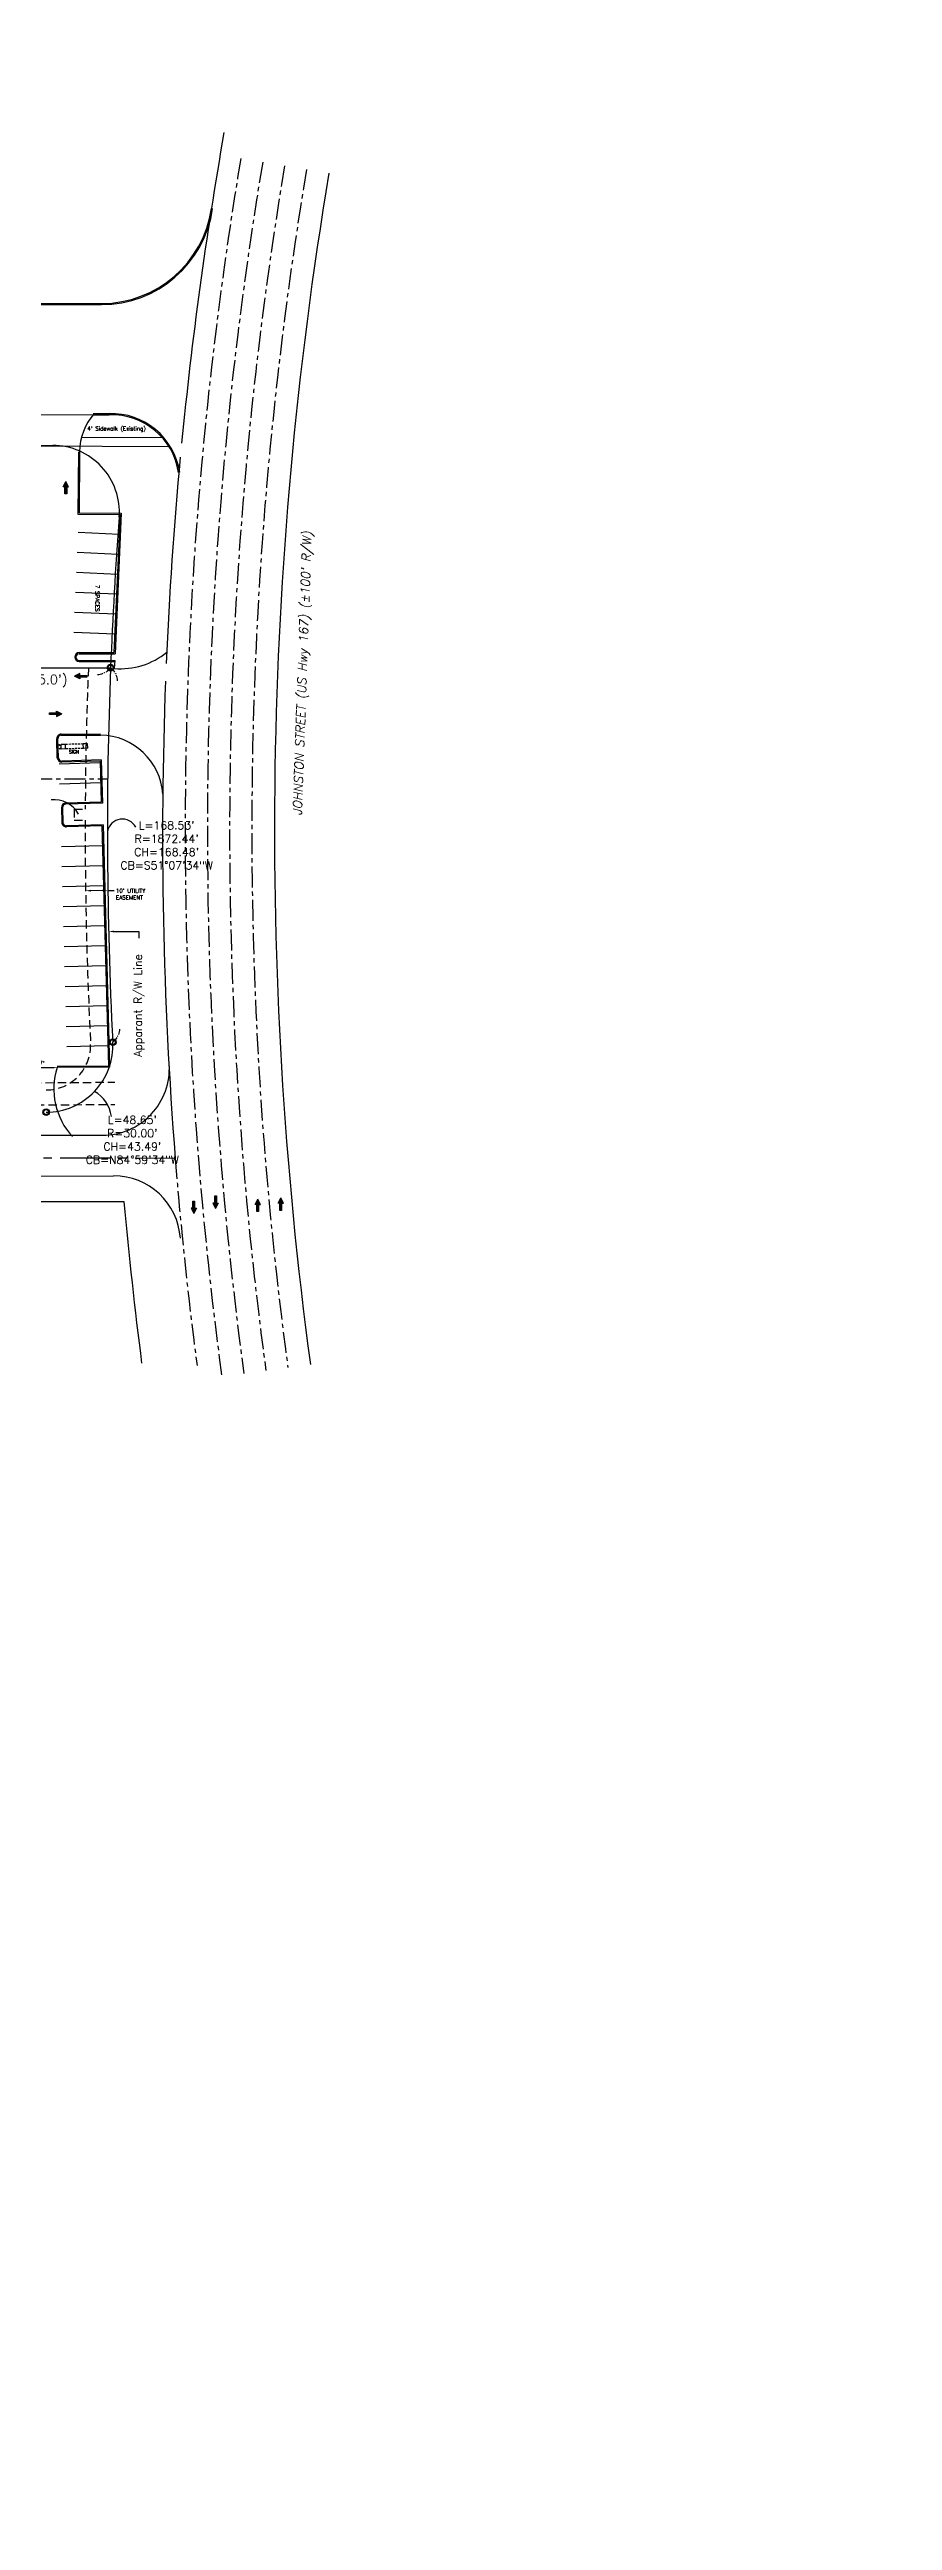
# Model space of a CAD drawing. Extents: x 316 to 4838, y -1586 to 2159.
# Drawn here: x 1067 to 1446, y -474 to 638 of the extents above; entities that cross this region are included whole.
import ezdxf
from ezdxf.enums import TextEntityAlignment as Align

# ---------------------------------------------------------------- set-up
doc = ezdxf.new("R2010")
doc.units = 0
doc.header["$LTSCALE"] = 30
doc.header["$MEASUREMENT"] = 0
doc.header["$PDMODE"] = 34
doc.header["$PDSIZE"] = 0.05
for name, pattern in [('CENTER2', [1.125, 0.75, -0.125, 0.125, -0.125]), ('CENTER4', [0.5, 0.3125, -0.0625, 0.0625, -0.0625]), ('DASHED2', [0.375, 0.25, -0.125]), ('DASHED4', [0.1875, 0.125, -0.0625])]:
    doc.linetypes.add(name, pattern=pattern)
doc.layers.get('0').update_dxf_attribs({"linetype": 'CONTINUOUS'})
doc.layers.get('DEFPOINTS').update_dxf_attribs({"linetype": 'CONTINUOUS'})
for name, color, linetype in [('BEARING', 6, 'CONTINUOUS'), ('EASEMENT', 2, 'DASHED2'), ('EASEMENT_TXT', 2, 'CONTINUOUS'), ('LINCLRD', 1, 'CENTER2'), ('LINCON2', 2, 'CONTINUOUS'), ('LINCONC', 2, 'CONTINUOUS'), ('LINEDGRD', 2, 'CONTINUOUS'), ('LINLEG2', 1, 'CENTER4'), ('LINLEGAL', 7, 'CONTINUOUS'), ('PARKING', 1, 'CONTINUOUS'), ('PARKING_TXT', 2, 'CONTINUOUS'), ('TEXTL', 3, 'CONTINUOUS'), ('TOPO', 2, 'CONTINUOUS'), ('TOPO_TXT', 2, 'CONTINUOUS'), ('TRAVLAN', 2, 'CENTER4'), ('TXTBOUDIM', 6, 'CONTINUOUS'), ('TXTMISC', 3, 'CONTINUOUS'), ('TXTMISC2', 3, 'CONTINUOUS'), ('TXTSTRNAME', 5, 'CONTINUOUS')]:
    doc.layers.add(name, color=color, linetype=linetype)
doc.styles.add('L120', font='simplex', dxfattribs={"height": 3.6})
doc.styles.add('L140', font='simplex', dxfattribs={"height": 4.2})
doc.styles.add('L200', font='simplex', dxfattribs={"height": 6})
doc.styles.add('L50', font='simplex', dxfattribs={"height": 1.5})
doc.styles.add('L60', font='simplex', dxfattribs={"height": 1.8})
doc.dimstyles.new('ED30', dxfattribs={"dimscale": 30, "dimtxt": 0.18, "dimasz": 0.08, "dimexe": 0.18, "dimexo": 0.0625, "dimgap": 0.03, "dimtad": 1, "dimzin": 0, "dimtxsty": 'L60', "dimcen": 0, "dimse1": 1, "dimse2": 1, "dimclrd": 2, "dimclrt": 2, "dimazin": 3, "dimtfac": 1, "dimtdec": 4, "dimtofl": 0, "dimtmove": 0, "dimatfit": 3, "dimtolj": 1, "dimtzin": 0})
doc.dimstyles.get("Standard").update_dxf_attribs({"dimtxt": 0.18, "dimasz": 0.18, "dimexe": 0.18, "dimexo": 0.0625, "dimgap": 0.09, "dimtad": 0, "dimtih": 1, "dimtoh": 1, "dimdec": 4, "dimzin": 0, "dimtxsty": 'STANDARD', "dimcen": 0.09, "dimazin": 3, "dimtfac": 1, "dimtdec": 4, "dimtofl": 0, "dimtmove": 0, "dimatfit": 3, "dimtolj": 1, "dimtzin": 0})

# ---------------------------------------------------------------- blocks, each defined once
blk = doc.blocks.new('*D29')
at = {"color": 0, "linetype": 'BYBLOCK'}
blk.add_line((1068.7, 181), (1053.2, 181), dxfattribs=at)
for points in [[(1053.2, 181.3), (1053.2, 180.7), (1051.4, 181)], [(1068.7, 181.3), (1068.7, 180.7), (1070.5, 181)]]:
    blk.add_solid(points, dxfattribs=at)
at = {"layer": 'DEFPOINTS', "color": 0, "linetype": 'BYBLOCK'}
for p in [(1051.4, 181), (1051.4, 181), (1070.5, 181)]:
    blk.add_point(p, dxfattribs=at)
at = {"color": 0, "linetype": 'BYBLOCK', "insert": (1060.9, 183), "char_height": 1.8, "attachment_point": 5, "rotation": 0.0226, "style": 'L60'}
blk.add_mtext("\\A1;19.07'", dxfattribs=at)
blk = doc.blocks.new('TF')
for p, q in [((0.001, -0.02), (0.001, 0.02)), ((0.001, 0.02), (0.161, 0.02)), ((0.161, 0.02), (0.161, 0.06)), ((0.161, 0.06), (0.281, 0)), ((0.161, -0.06), (0.281, 0)), ((0.161, -0.02), (0.001, -0.02)), ((0.161, -0.02), (0.161, -0.06))]:
    blk.add_line(p, q)
for points in [[(0.001, 0.02), (0.001, -0.02), (0.161, 0.02), (0.161, -0.02)], [(0.161, -0.06), (0.161, 0.06), (0.281, 0), (0.161, 0.06)]]:
    blk.add_solid(points)
blk = doc.blocks.new('IP')
for radius in [0.05, 0.0375]:
    blk.add_circle((0, 0), radius)
blk = doc.blocks.new('PCOR')
blk.add_circle((0.09, 0.075), 0.00159)
for centre, radius, start, end in [((0.219, -0.171), 0.278, 122.8036, 139.2683), ((0.217, -0.184), 0.288, 94.2373, 111.1072)]:
    blk.add_arc(centre, radius, start, end)
blk = doc.blocks.new('*D54')
at = {"color": 2, "linetype": 'BYBLOCK'}
blk.add_line((1090.8, 259.4), (1085.6, 259.3), dxfattribs=at)
for points in [[(1085.6, 259.7), (1085.7, 258.9), (1083.2, 259.3)], [(1090.8, 259.8), (1090.9, 259), (1093.2, 259.5)]]:
    blk.add_solid(points, dxfattribs=at)
at = {"layer": 'DEFPOINTS', "color": 0, "linetype": 'BYBLOCK'}
for p in [(1083.2, 259.3), (1083.2, 259.3), (1093.2, 259.5)]:
    blk.add_point(p, dxfattribs=at)

msp = doc.modelspace()

# ---------------------------------------------------------------- linework, layer by layer
at = {"layer": 'BEARING'}
for centre, radius, start, end in [((1099.773, 284.612), 6.897, 28.958046, 167.099288), ((1079.586, 155.609), 15.426, 7.878165, 60.160967)]:
    msp.add_arc(centre, radius, start, end, dxfattribs=at)
at = {"layer": 'DEFPOINTS', "color": 0, "linetype": 'BYBLOCK'}
for p in [(1101.076, 459.655), (1094.48, 359.655)]:
    msp.add_point(p, dxfattribs=at)
at = {"layer": 'EASEMENT', "ltscale": 0.5}
for p, q in [((1078.055, 291.052), (1083.054, 291.034)), ((1078.074, 296.052), (1083.072, 296.033)), ((986.409, 172.35), (1096.391, 173.151)), ((976.482, 162.278), (1096.464, 163.151))]:
    msp.add_line(p, q, dxfattribs=at)
for centre, radius, start, end in [((2965.493, 286.477), 1882.443, 177.772108, 179.709135), ((2965.493, 286.477), 1887.443, 179.709336, 179.861118), ((2965.493, 286.477), 1882.443, 179.861319, 182.917206), ((1065.515, 189.656), 20, 269.998105, 2.917206)]:
    msp.add_arc(centre, radius, start, end, dxfattribs=at)
at = {"layer": 'EASEMENT_TXT'}
msp.add_line((1093.245, 259.459), (1096.065, 259.459), dxfattribs=at)
msp.add_arc((1069.158, 287.929), 12.292, 28.30497, 96.840146, dxfattribs=at)
at = {"layer": 'LINCLRD', "linetype": 'CENTER2'}
msp.add_line((632.981, 139.418), (1123.576, 139.025), dxfattribs=at)
at = {"layer": 'LINCON2'}
for p, q in [((866.931, 523.147), (1090.416, 523.019)), ((867.033, 523.647), (1090.416, 523.519)), ((1054.905, 473.531), (1086.639, 473.485)), ((1086.638, 473.985), (1093.824, 473.99)), ((1086.639, 473.485), (1093.824, 473.49)), ((1060.64, 459.546), (1120.727, 459.196)), ((1081.42, 463.425), (1117.707, 463.214)), ((1096.437, 362.946), (1096.166, 359.287))]:
    msp.add_line(p, q, dxfattribs=at)
for centre, radius, start, end in [((1090.445, 573.519), 50, 269.967246, 351.715239), ((1090.445, 573.519), 50.5, 269.967246, 351.715239), ((1106.947, 456.565), 26.433, 138.77447, 179.443366), ((1094.79, 442.844), 31.161, 8.792011, 91.805491), ((1094.79, 442.844), 30.661, 8.792011, 91.805491), ((1098.904, 392.141), 32.969, 265.235337, 309.248571), ((1089.527, 300.821), 28.507, 3.773041, 89.051958), ((1100.545, 170.059), 31.589, 162.170537, 222.651294)]:
    msp.add_arc(centre, radius, start, end, dxfattribs=at)
at = {"layer": 'LINCONC'}
for p, q in [((1080.015, 456.826), (1079.77, 428.789)), ((1080.515, 456.822), (1080.275, 429.284)), ((1079.77, 428.789), (1098.752, 428.623)), ((1080.275, 429.284), (1099.274, 429.118)), ((1098.752, 428.623), (1096.022, 366.445)), ((1099.274, 429.118), (1096.501, 365.946)), ((1080.386, 366.423), (1096.022, 366.445)), ((1080.386, 365.923), (1096.501, 365.946)), ((1080.391, 362.923), (1096.437, 362.946)), ((1080.391, 362.423), (1096.438, 362.446)), ((1070.514, 319.084), (1070.263, 327.691)), ((1071.014, 319.098), (1070.763, 327.705)), ((1072.254, 329.749), (1089.996, 329.825)), ((1072.256, 329.249), (1089.999, 329.325)), ((1090.249, 318.158), (1072.557, 317.643)), ((1089.764, 317.644), (1072.571, 317.143)), ((1089.764, 317.644), (1090.303, 299.152)), ((1090.249, 318.158), (1090.817, 298.667)), ((1072.365, 296.633), (1072.545, 289.978)), ((1072.865, 296.646), (1073.045, 289.992)), ((1090.303, 299.152), (1074.306, 298.686)), ((1090.817, 298.667), (1074.321, 298.186)), ((1091.078, 288.981), (1074.585, 288.533)), ((1090.592, 288.468), (1074.598, 288.033)), ((1090.592, 288.468), (1093.532, 180.353)), ((1091.078, 288.981), (1094.045, 179.855)), ((1093.532, 180.353), (1070.471, 180.231)), ((1094.045, 179.855), (1070.474, 179.731))]:
    msp.add_line(p, q, dxfattribs=at)
for centre, radius, start, end in [((1080.389, 364.423), 2, 90.081455, 270.081455), ((1080.389, 364.423), 1.5, 90.081455, 270.081455), ((1072.262, 327.749), 2, 90.245, 181.668909), ((1072.262, 327.749), 1.5, 90.245, 181.668909), ((1072.513, 319.142), 2, 181.668909, 271.668909), ((1072.513, 319.142), 1.5, 181.668909, 271.668909), ((1074.365, 296.687), 2, 91.668909, 181.544216), ((1074.544, 290.032), 2, 181.544216, 271.557369), ((1074.365, 296.687), 1.5, 91.668909, 181.544216), ((1074.544, 290.032), 1.5, 181.544216, 271.557369)]:
    msp.add_arc(centre, radius, start, end, dxfattribs=at)
at = {"layer": 'LINEDGRD'}
for p, q in [((632.994, 149.301), (1090.933, 149.29)), ((632.968, 129.301), (1095.84, 131.004))]:
    msp.add_line(p, q, dxfattribs=at)
for centre, start, end in [((1090.934, 179.29), 269.998604, 3.666722), ((1095.951, 101.004), 3.666722, 90.210781)]:
    msp.add_arc(centre, 30, start, end, dxfattribs=at)
at = {"layer": 'LINLEG2'}
msp.add_line((998.748, 309.659), (1093.193, 309.655), dxfattribs=at)
at = {"layer": 'LINLEGAL', "color": 3}
for p, q in [((998.754, 459.659), (1068.446, 459.656)), ((492.116, 119.432), (1100.518, 119.412))]:
    msp.add_line(p, q, dxfattribs=at)
at = {"layer": 'LINLEGAL'}
msp.add_line((973.872, 359.659), (1094.48, 359.655), dxfattribs=at)
for centre, radius, start, end in [((2965.493, 286.477), 1872.443, 185.118912, 185.118912), ((2965.493, 286.477), 1872.443, 177.760214, 182.917206), ((1065.515, 189.656), 30, 269.998105, 2.917206)]:
    msp.add_arc(centre, radius, start, end, dxfattribs=at)
at = {"layer": 'LINLEGAL', "color": 3}
for centre, radius, start, end in [((1068.445, 429.656), 30, 355.683802, 89.998105), ((2965.493, 286.477), 1872.443, 175.683802, 177.760214), ((2965.493, 286.477), 1872.443, 185.118912, 187.356102)]:
    msp.add_arc(centre, radius, start, end, dxfattribs=at)
at = {"layer": 'PARKING'}
for p, q in [((1097.962, 410.64), (1079.48, 411.451)), ((1098.357, 419.631), (1079.875, 420.443)), ((1097.568, 401.649), (1079.085, 402.46)), ((1097.173, 392.657), (1078.691, 393.469)), ((1096.778, 383.666), (1078.296, 384.477)), ((1096.383, 374.675), (1077.901, 375.486)), ((1089.788, 316.827), (1071.296, 316.288)), ((1090.05, 307.831), (1071.558, 307.292)), ((1090.837, 279.471), (1072.344, 278.968)), ((1091.081, 270.474), (1072.588, 269.972)), ((1091.326, 261.478), (1072.833, 260.975)), ((1091.571, 252.481), (1073.077, 251.978)), ((1091.815, 243.484), (1073.322, 242.982)), ((1092.06, 234.488), (1073.567, 233.985)), ((1092.304, 225.491), (1073.811, 224.988)), ((1092.549, 216.494), (1074.056, 215.992)), ((1092.794, 207.498), (1074.3, 206.995)), ((1093.038, 198.501), (1074.545, 197.998)), ((1093.283, 189.504), (1074.79, 189.002))]:
    msp.add_line(p, q, dxfattribs=at)
at = {"layer": 'TOPO'}
for p, q in [((1074.191, 325.094), (1072.241, 325.037)), ((1072.3, 323.038), (1072.241, 325.037)), ((1074.249, 323.094), (1072.3, 323.038)), ((1074.249, 323.094), (1074.191, 325.094)), ((1084.136, 325.383), (1082.187, 325.327)), ((1082.245, 323.327), (1082.187, 325.327)), ((1084.195, 323.384), (1082.245, 323.327)), ((1084.195, 323.384), (1084.136, 325.383))]:
    msp.add_line(p, q, dxfattribs=at)
at = {"layer": 'TOPO', "linetype": 'DASHED4', "ltscale": 0.25}
for p, q in [((1082.187, 325.327), (1074.191, 325.094)), ((1082.245, 323.327), (1074.249, 323.094))]:
    msp.add_line(p, q, dxfattribs=at)
at = {"layer": 'TOPO_TXT'}
for centre in [(1071.547, 324.816), (1071.594, 323.217)]:
    msp.add_circle(centre, 0.2, dxfattribs=at)
at = {"layer": 'TRAVLAN', "linetype": 'CONTINUOUS'}
for centre, radius, start, end in [((2947.868, 283.412), 1829.997, 170.025353, 174.443421), ((2965.493, 286.477), 1797.243, 170.532581, 187.685259), ((2947.868, 283.412), 1829.997, 174.639764, 177.551707), ((2947.868, 283.412), 1829.997, 177.800586, 184.525371)]:
    msp.add_arc(centre, radius, start, end, dxfattribs=at)
at = {"layer": 'TRAVLAN', "color": 1}
for radius in [1837.443, 1827.443, 1817.443, 1807.443]:
    msp.add_arc((2965.493, 286.477), radius, 170.532581, 187.685259, dxfattribs=at)
at = {"layer": 'TRAVLAN'}
msp.add_arc((2947.868, 283.412), 1829.997, 184.525371, 187.466058, dxfattribs=at)
at = {"layer": 'TXTMISC2'}
msp.add_lwpolyline([(1096.004, 240.947), (1107.155, 240.947), (1107.155, 237.886)], dxfattribs=at)
msp.add_solid([(1096.004, 240.547), (1093.604, 240.947), (1096.004, 241.347)], dxfattribs=at)

# ---------------------------------------------------------------- block references
at = {"layer": 'PARKING_TXT', "xscale": 20, "yscale": 20, "zscale": 20}
for p, rotation in [((1074.334, 437.79), 90), ((1083.875, 355.799), 180)]:
    msp.add_blockref('TF', p, dxfattribs=dict(at, rotation=rotation))
msp.add_blockref('TF', (1066.971, 338.933), dxfattribs=at)
at = {"layer": 'TEXTL', "xscale": 30, "yscale": 30, "zscale": 30}
for p in [(1094.48, 359.655), (1095.476, 191.183), (1065.514, 159.656)]:
    msp.add_blockref('IP', p, dxfattribs=at)
at = {"layer": 'TRAVLAN', "xscale": 20, "yscale": 20, "zscale": 20}
for p, rotation in [((1131.915, 119.656), 270), ((1141.775, 122.002), 270), ((1160.73, 114.962), 90), ((1171.06, 115.431), 90)]:
    msp.add_blockref('TF', p, dxfattribs=dict(at, rotation=rotation))
at = {"layer": 'TXTBOUDIM', "xscale": 30, "zscale": 30}
for p, yscale, rotation in [((1094.48, 359.655), 30, 179.9980555555555), ((1094.48, 359.655), 30, 270.3386111111111), ((1095.476, 191.183), -30, 90.3386111111111)]:
    msp.add_blockref('PCOR', p, dxfattribs=dict(at, yscale=yscale, rotation=rotation))

# ---------------------------------------------------------------- texts
at = {"layer": 'BEARING', "char_height": 3.6, "attachment_point": 2, "style": 'L120'}
for s, insert in [('L=168.53\'\\PR=1872.44\'\\PCH=168.48\'\\PCB=S51°07\'34"W', (1119.733, 290.512)), ('L=48.65\'\\PR=30.00\'\\PCH=43.49\'\\PCB=N84°59\'34"W', (1104.283, 157.982))]:
    msp.add_mtext(s, dxfattribs=dict(at, insert=insert))
at = {"layer": 'EASEMENT_TXT', "style": 'L60'}
for s, p in [('EASEMENT', (1096.9, 255.323)), ("10' UTILITY", (1096.9, 258.409))]:
    msp.add_text(s, height=1.8, dxfattribs=at).set_placement(p)
at = {"layer": 'LINCON2', "style": 'L60'}
msp.add_text("4' Sidewalk (Existing)", height=1.8, dxfattribs=at).set_placement((1084.068, 466.34))
at = {"layer": 'PARKING_TXT', "color": 2, "style": 'L60'}
msp.add_text('7 SPACES', height=1.8, rotation=270, dxfattribs=at).set_placement((1088.554, 390.9), align=Align.MIDDLE)
at = {"layer": 'TOPO_TXT', "style": 'L50'}
msp.add_text('SIGN', height=1.5, dxfattribs=at).set_placement((1078.043, 321.825), align=Align.MIDDLE)
at = {"layer": 'TXTBOUDIM', "style": 'L140'}
msp.add_text("120.61'     (Call 125.0')", height=4.2, rotation=359.998056, dxfattribs=at).set_placement((1037.541, 354.059), align=Align.MIDDLE)
at = {"layer": 'TXTMISC2', "style": 'L120'}
msp.add_text('Apparant R/W Line', height=3.6, rotation=90, dxfattribs=at).set_placement((1108.584, 184.563))
at = {"layer": 'TXTSTRNAME', "style": 'L200', "oblique": 12}
msp.add_text("JOHNSTON STREET (US Hwy 167) (%%p100' R/W)", height=4, rotation=87.994176, dxfattribs=at).set_placement((1180.486, 293.11))

# ---------------------------------------------------------------- dimensions: what is measured, and where the dimension line sits
at = {"layer": 'EASEMENT_TXT'}
dim = msp.add_aligned_dim(p1=(1093.245, 259.459), p2=(1083.247, 259.255), distance=0, text=' ', dimstyle='ED30', override={"dimpost": "'"}, dxfattribs=at)
dim.commit()
dim.dimension.update_dxf_attribs({"geometry": '*D54', "text_midpoint": (1088.246, 259.357)})
at = {"layer": 'TXTMISC'}
dim = msp.add_aligned_dim(p1=(1070.471, 179.673), p2=(1051.398, 179.666), distance=0, text="19.07'", dimstyle='STANDARD', override={"dimscale": 30, "dimtxt": 0.06, "dimasz": 0.06, "dimexo": 0, "dimgap": 0.03, "dimtad": 1, "dimtih": 0, "dimtoh": 0, "dimdec": 2, "dimzin": 7, "dimpost": "'", "dimtxsty": 'L60', "dimse1": 1, "dimse2": 1, "dimaunit": 1, "dimtdec": 2, "dimtix": 1, "dimtmove": 2, "dimtzin": 7}, dxfattribs=at)
dim.commit()
dim.dimension.update_dxf_attribs({"geometry": '*D29', "text_midpoint": (1060.934, 181.641), "insert": (0, -1.323)})

doc.saveas('drawing.dxf')
